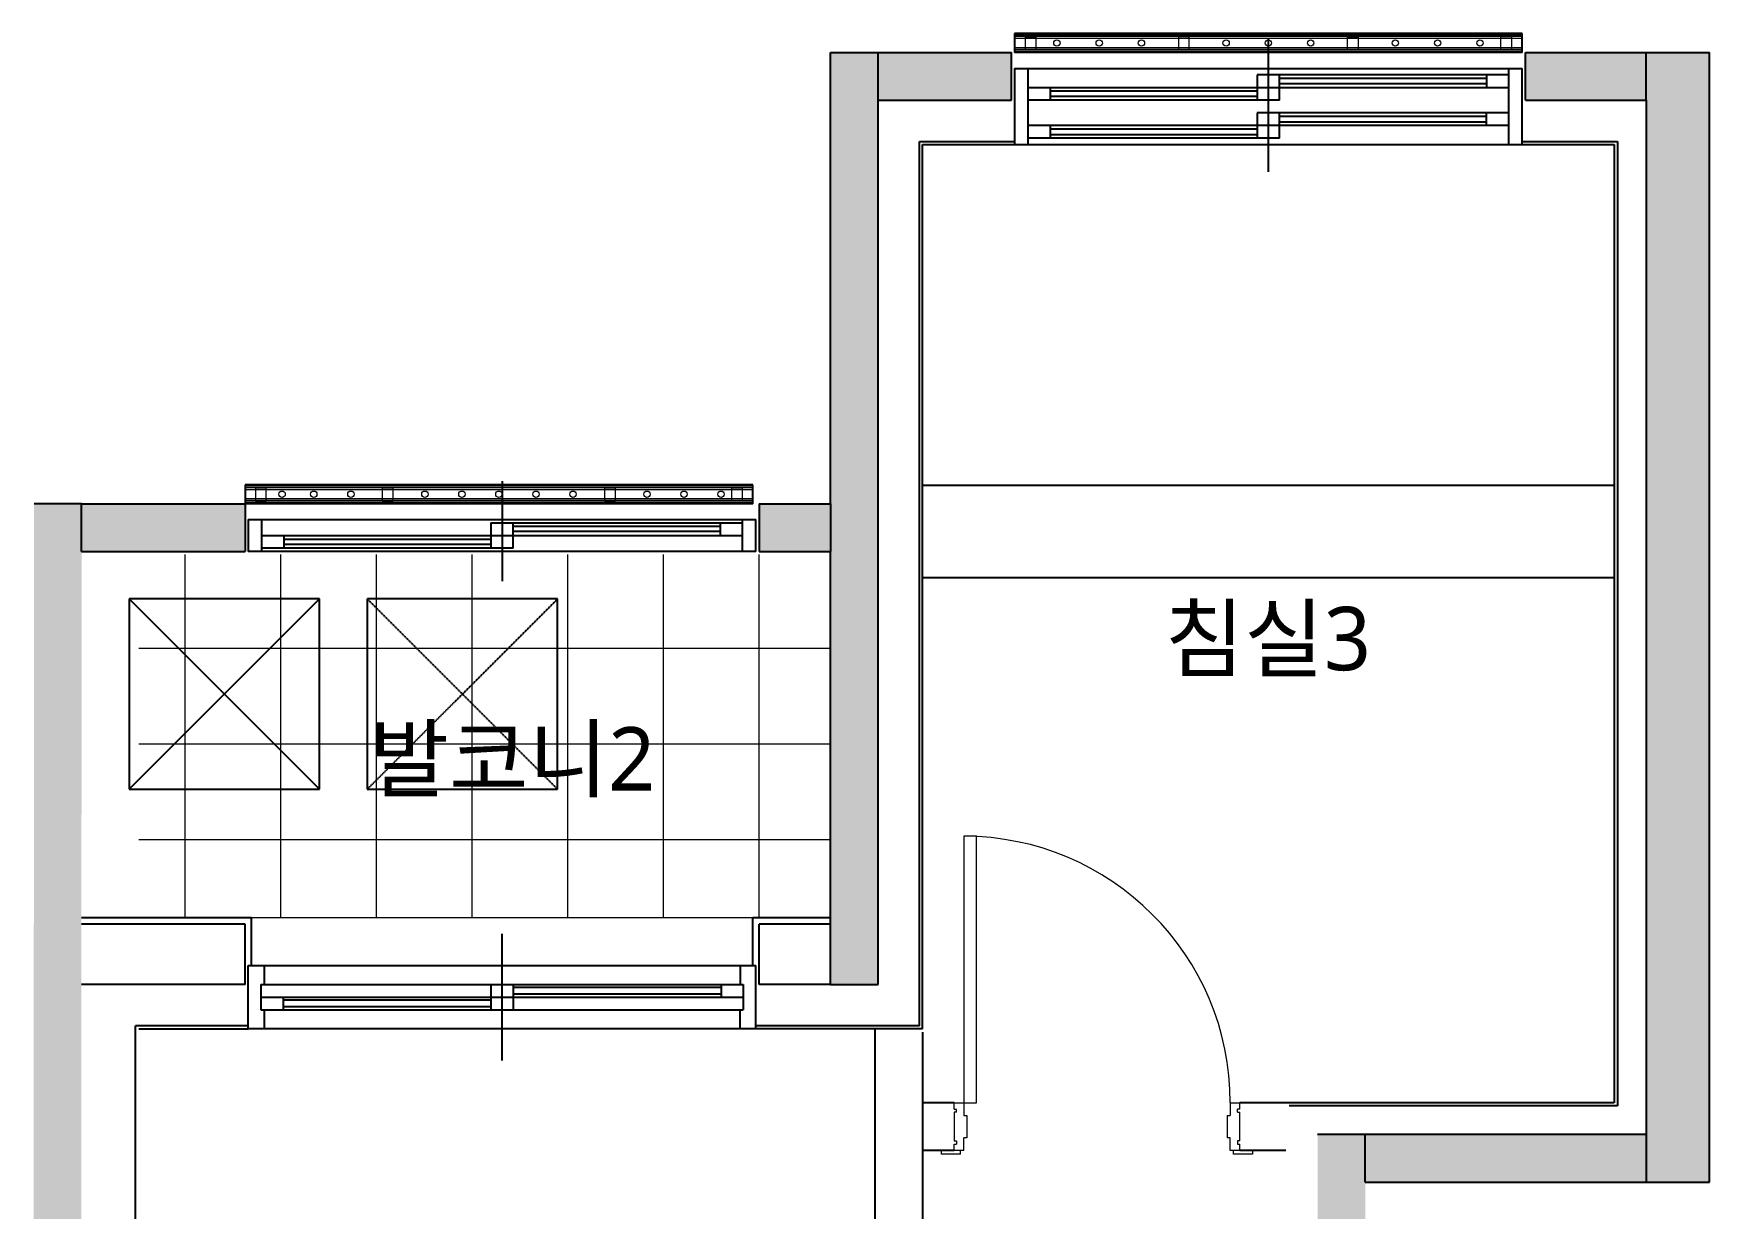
# Model space of a CAD drawing. Header units: inches. Extents: x 5877 to 13759, y 12099 to 29642.
# Drawn here: x 5877 to 11159, y 25939 to 29642 of the extents above; entities that cross this region are included whole.
import ezdxf
from ezdxf.enums import TextEntityAlignment as Align

# ---------------------------------------------------------------- set-up
doc = ezdxf.new("R2010")
doc.units = ezdxf.units.IN
doc.header["$MEASUREMENT"] = 0
doc.linetypes.add('H1', pattern=[0.75, 0.5, -0.25])
doc.linetypes.add('HID', pattern=[2.6, 1.6, -1])
for name, color, linetype in [('A-COL', 2, 'Continuous'), ('A-FIN1', 6, 'Continuous'), ('A-TXT1', 3, 'Continuous'), ('A-WALD', 7, 'Continuous'), ('A-WIN1', 4, 'Continuous'), ('XR-NEW301$0$SEC-WAL-GRN', 3, 'Continuous')]:
    doc.layers.add(name, color=color, linetype=linetype)
for name, color, linetype, lineweight in [('A-DOOR', 31, 'Continuous', 18), ('A-FLOR-HRAL', 11, 'Continuous', 18), ('A-FLOR-PATT', 8, 'Continuous', 18), ('A-GLAZ', 151, 'Continuous', 18)]:
    doc.layers.add(name, color=color, linetype=linetype, lineweight=lineweight)
doc.styles.add('맑은 고딕', font='')
doc.styles.get('맑은 고딕').set_extended_font_data('Malgun Gothic')

msp = doc.modelspace()

# ---------------------------------------------------------------- hatches: boundary and pattern name
at = {"layer": 'A-TXT1', "true_color": 0xf4ee51, "transparency": 33554687}
h = msp.add_hatch(color=41, dxfattribs=at)
h.dxf.hatch_style = 1
h.paths.add_polyline_path([(8388.6, 28160), (8163.6, 28160), (8163.6, 28010), (8388.6, 28010)])
h.paths.add_polyline_path([(8538.6, 29432), (8958.6, 29432), (8958.6, 29582), (8388.6, 29582), (8388.6, 28160), (8388.6, 28010), (8388.6, 26645), (8538.6, 26645)])
h = msp.add_hatch(color=41, dxfattribs=at)
h.dxf.hatch_style = 1
h.paths.add_polyline_path([(10958.6, 29432), (10958.6, 29582), (10578.6, 29582), (10578.6, 29432)])
h.paths.add_polyline_path([(10958.6, 26022), (10958.6, 26172), (9923.6, 26172), (9924, 24638), (10074, 24638), (10073.6, 26022)])
at = {"layer": 'A-TXT1', "true_color": 0xf1eb1f, "transparency": 33554687}
h = msp.add_hatch(color=2, dxfattribs=at)
h.dxf.hatch_style = 1
h.paths.add_polyline_path([(11158.6, 29582), (10958.6, 29582), (10958.6, 29432), (10958.6, 26172), (10958.6, 26022), (11158.6, 26022)])
h = msp.add_hatch(color=2, dxfattribs=at)
h.dxf.hatch_style = 1
h.paths.add_polyline_path([(11158.6, 29582), (10958.6, 29582), (10958.6, 29432), (10958.6, 26172), (10958.6, 26022), (11158.6, 26022)])
h = msp.add_hatch(color=2, dxfattribs=at)
h.dxf.hatch_style = 1
h.paths.add_polyline_path([(10958.6, 26172), (10958.6, 26022), (11158.6, 26022), (11158.6, 29582), (10958.6, 29582), (10958.6, 29432)])
h.paths.add_polyline_path([(11158.6, 24622), (11058.6, 24622), (11058.6, 24472), (11158.6, 24472)])
at = {"layer": 'A-TXT1', "true_color": 0xf4ee51, "transparency": 33554687}
h = msp.add_hatch(color=41, dxfattribs=at)
h.dxf.hatch_style = 1
h.paths.add_polyline_path([(6028.6, 28010), (6028.6, 28010), (6028.6, 28160), (5878.6, 28160), (5877, 24795.6), (6027, 24795.6)])
h.paths.add_polyline_path([(6028.6, 28160), (6028.6, 28010), (6543.6, 28010), (6543.6, 28160)])

# ---------------------------------------------------------------- linework, layer by layer
at = {"color": 0, "ltscale": 0.05}
for p, q in [((8968.6, 29642), (8968.6, 29582)), ((8968.6, 29642), (8968.6, 29642)), ((10568.6, 29642), (8968.6, 29642)), ((10568.6, 29642), (10568.6, 29642)), ((10568.6, 29582), (10568.6, 29642)), ((8968.6, 29627), (8968.6, 29627)), ((8968.6, 29597), (8968.6, 29597)), ((8968.6, 29582), (8968.6, 29582)), ((10568.6, 29582), (8968.6, 29582)), ((10568.6, 29627), (10568.6, 29627)), ((10568.6, 29597), (10568.6, 29597)), ((10568.6, 29582), (10568.6, 29582)), ((6543.6, 28220), (6543.6, 28160)), ((6543.6, 28220), (6543.6, 28220)), ((8143.6, 28220), (6543.6, 28220)), ((6543.6, 28205), (6543.6, 28205)), ((8143.6, 28220), (8143.6, 28220)), ((8143.6, 28160), (8143.6, 28220)), ((8143.6, 28205), (8143.6, 28205)), ((6543.6, 28175), (6543.6, 28175)), ((6543.6, 28160), (6543.6, 28160)), ((8143.6, 28160), (6543.6, 28160)), ((8143.6, 28175), (8143.6, 28175)), ((8143.6, 28160), (8143.6, 28160))]:
    msp.add_line(p, q, dxfattribs=at)
at = {"color": 0}
for p, q in [((6778.6, 27860), (6178.6, 27860)), ((6178.6, 27860), (6178.6, 27260)), ((6178.6, 27260), (6778.6, 27860)), ((6778.6, 27260), (6178.6, 27860)), ((6778.6, 27260), (6778.6, 27860)), ((6178.6, 27260), (6778.6, 27260))]:
    msp.add_line(p, q, dxfattribs=at)
at = {"color": 0, "linetype": 'HID'}
for p, q in [((7528.6, 27860), (6928.6, 27860)), ((6928.6, 27860), (6928.6, 27260)), ((6928.6, 27260), (7528.6, 27860)), ((7528.6, 27260), (6928.6, 27860)), ((7528.6, 27260), (7528.6, 27860)), ((6928.6, 27260), (7528.6, 27260))]:
    msp.add_line(p, q, dxfattribs=at)
at = {"layer": 'A-COL', "color": 0}
for p, q in [((8388.6, 28160), (8388.6, 29582)), ((8388.6, 29582), (8958.6, 29582)), ((8958.6, 29432), (8958.6, 29582)), ((10578.6, 29582), (11158.6, 29582)), ((10578.6, 29432), (10578.6, 29582)), ((8538.6, 26645), (8538.6, 29432)), ((8538.6, 29432), (8958.6, 29432)), ((10578.6, 29432), (10958.6, 29432)), ((10958.6, 29432), (10958.6, 26172)), ((6028.6, 28160), (5878.6, 28160)), ((6028.6, 28160), (6543.6, 28160)), ((6543.6, 28160), (6543.6, 28010)), ((8163.6, 28160), (8388.6, 28160)), ((8163.6, 28160), (8163.6, 28010)), ((6028.6, 28010), (6543.6, 28010)), ((8163.6, 28010), (8388.6, 28010)), ((8388.6, 26645), (8388.6, 28010)), ((8388.6, 26645), (8538.6, 26645)), ((10958.6, 26172), (9923.6, 26172)), ((10073.6, 26022), (11158.6, 26022))]:
    msp.add_line(p, q, dxfattribs=at)
at = {"layer": 'A-DOOR', "color": 0}
for p, q in [((8848.6, 27112), (8808.6, 27112)), ((8808.6, 27112), (8808.6, 26232)), ((8848.6, 26272), (8848.6, 27112)), ((8778.6, 26272), (8848.6, 26272)), ((8778.6, 26252), (8778.6, 26272)), ((8778.6, 26272), (8778.6, 26272)), ((8778.6, 26252), (8785.6, 26252)), ((8778.6, 26252), (8778.6, 26252)), ((8785.6, 26242), (8785.6, 26252)), ((8785.6, 26252), (8785.6, 26252)), ((8808.6, 26272), (8808.6, 26272)), ((9648.6, 26272), (9648.6, 26272)), ((9648.6, 26272), (9648.6, 26232)), ((9648.6, 26272), (9678.6, 26272)), ((9678.6, 26252), (9671.6, 26252)), ((9671.6, 26242), (9671.6, 26252)), ((9671.6, 26252), (9671.6, 26252)), ((9678.6, 26252), (9678.6, 26272)), ((9678.6, 26272), (9678.6, 26272)), ((9678.6, 26252), (9678.6, 26252)), ((8778.6, 26242), (8778.6, 26152)), ((8785.6, 26242), (8778.6, 26242)), ((8778.6, 26242), (8778.6, 26242)), ((8785.6, 26242), (8785.6, 26242)), ((8808.6, 26232), (8818.6, 26232)), ((8808.6, 26232), (8808.6, 26232)), ((8818.6, 26232), (8818.6, 26162)), ((8818.6, 26232), (8818.6, 26232)), ((9638.6, 26232), (9648.6, 26232)), ((9638.6, 26232), (9638.6, 26232)), ((9638.6, 26232), (9638.6, 26162)), ((9648.6, 26232), (9648.6, 26232)), ((9671.6, 26242), (9678.6, 26242)), ((9671.6, 26242), (9671.6, 26242)), ((9678.6, 26152), (9678.6, 26242)), ((9678.6, 26242), (9678.6, 26242)), ((8778.6, 26152), (8785.6, 26152)), ((8778.6, 26152), (8778.6, 26152)), ((8785.6, 26152), (8785.6, 26142)), ((8785.6, 26152), (8785.6, 26152)), ((8818.6, 26162), (8808.6, 26162)), ((8808.6, 26122), (8808.6, 26162)), ((8808.6, 26162), (8808.6, 26162)), ((8818.6, 26162), (8818.6, 26162)), ((9648.6, 26162), (9638.6, 26162)), ((9638.6, 26162), (9638.6, 26162)), ((9648.6, 26122), (9648.6, 26162)), ((9648.6, 26162), (9648.6, 26162)), ((9671.6, 26152), (9671.6, 26142)), ((9678.6, 26152), (9671.6, 26152)), ((9671.6, 26152), (9671.6, 26152)), ((9678.6, 26152), (9678.6, 26152)), ((8738.6, 26110), (8738.6, 26122)), ((8808.6, 26122), (8738.6, 26122)), ((8738.6, 26122), (8738.6, 26122)), ((8798.6, 26110), (8738.6, 26110)), ((8738.6, 26110), (8738.6, 26110)), ((8778.6, 26142), (8785.6, 26142)), ((8778.6, 26122), (8778.6, 26142)), ((8778.6, 26142), (8778.6, 26142)), ((8778.6, 26122), (8778.6, 26122)), ((8785.6, 26142), (8785.6, 26142)), ((8798.6, 26110), (8798.6, 26122)), ((8798.6, 26122), (8798.6, 26122)), ((8798.6, 26110), (8798.6, 26110)), ((8808.6, 26122), (8808.6, 26122)), ((9648.6, 26122), (9648.6, 26122)), ((9718.6, 26122), (9648.6, 26122)), ((9658.6, 26110), (9658.6, 26122)), ((9658.6, 26122), (9658.6, 26122)), ((9718.6, 26110), (9658.6, 26110)), ((9658.6, 26110), (9658.6, 26110)), ((9671.6, 26142), (9671.6, 26142)), ((9671.6, 26142), (9678.6, 26142)), ((9678.6, 26122), (9678.6, 26142)), ((9678.6, 26142), (9678.6, 26142)), ((9678.6, 26122), (9678.6, 26122)), ((9718.6, 26122), (9718.6, 26110)), ((9718.6, 26122), (9718.6, 26122)), ((9718.6, 26110), (9718.6, 26110))]:
    msp.add_line(p, q, dxfattribs=at)
msp.add_arc((8808.6, 26272), 840, 0, 90, dxfattribs=at)
at = {"layer": 'A-FIN1', "color": 0, "ltscale": 200}
for p, q in [((8668.6, 26515), (8668.6, 29302)), ((8668.6, 29302), (8968.6, 29302)), ((8678.6, 26505), (8678.6, 29292)), ((8678.6, 29292), (8968.6, 29292)), ((10568.6, 29302), (10868.6, 29302)), ((10568.6, 29292), (10858.6, 29292)), ((10858.6, 29292), (10858.6, 26272)), ((10868.6, 29302), (10868.6, 26262)), ((6563.6, 26855), (6028.6, 26855)), ((6563.6, 26705), (6563.6, 26855)), ((8388.6, 26855), (8143.6, 26855)), ((8143.6, 26705), (8143.6, 26855)), ((6198.6, 13805), (6198.6, 26515)), ((6553.6, 26515), (6198.6, 26515)), ((8668.6, 26515), (8153.6, 26515)), ((6208.6, 26505), (6553.6, 26505)), ((8678.6, 26505), (8153.6, 26505)), ((10858.6, 26272), (9823.6, 26272)), ((10868.6, 26262), (9833.6, 26262))]:
    msp.add_line(p, q, dxfattribs=at)
at = {"layer": 'A-FLOR-HRAL', "color": 0}
for p, q in [((8968.6, 29642), (10568.6, 29642)), ((10568.6, 29637.2), (8968.6, 29637.2)), ((10568.6, 29632.2), (8968.6, 29632.2)), ((8968.6, 29627), (10568.6, 29627)), ((10568.6, 29597), (8968.6, 29597)), ((10568.6, 29591.7), (8968.6, 29591.7)), ((10568.6, 29586.7), (8968.6, 29586.7)), ((10568.6, 29582), (8968.6, 29582)), ((6543.6, 28220), (8143.6, 28220)), ((8143.6, 28215.2), (6543.6, 28215.2)), ((8143.6, 28210.2), (6543.6, 28210.2)), ((6543.6, 28205), (8143.6, 28205)), ((8143.6, 28175), (6543.6, 28175)), ((8143.6, 28169.7), (6543.6, 28169.7)), ((8143.6, 28164.7), (6543.6, 28164.7)), ((8143.6, 28160), (6543.6, 28160))]:
    msp.add_line(p, q, dxfattribs=at)
at = {"layer": 'A-FLOR-HRAL'}
for p, q in [((9001.6, 29632), (9035.6, 29632)), ((9001.6, 29632), (9001.6, 29632)), ((9001.6, 29632), (9001.6, 29592)), ((9035.6, 29632), (9035.6, 29592)), ((9035.6, 29632), (9035.6, 29632)), ((9519, 29632), (9485, 29632)), ((9485, 29632), (9485, 29632)), ((9485, 29632), (9485, 29592)), ((9519, 29592), (9519, 29632)), ((9519, 29632), (9519, 29632)), ((10018.3, 29632), (10018.3, 29632)), ((10018.3, 29632), (10052.3, 29632)), ((10018.3, 29592), (10018.3, 29632)), ((10052.3, 29592), (10052.3, 29632)), ((10052.3, 29632), (10052.3, 29632)), ((10501.6, 29592), (10501.6, 29632)), ((10501.6, 29632), (10501.6, 29632)), ((10535.6, 29632), (10501.6, 29632)), ((10535.6, 29632), (10535.6, 29632)), ((10535.6, 29592), (10535.6, 29632)), ((9001.6, 29592), (9001.6, 29592)), ((9035.6, 29592), (9001.6, 29592)), ((9035.6, 29592), (9035.6, 29592)), ((9519, 29592), (9485, 29592)), ((9485, 29592), (9485, 29592)), ((9519, 29592), (9519, 29592)), ((10018.3, 29592), (10018.3, 29592)), ((10052.3, 29592), (10018.3, 29592)), ((10052.3, 29592), (10052.3, 29592)), ((10501.6, 29592), (10501.6, 29592)), ((10535.6, 29592), (10501.6, 29592)), ((10535.6, 29592), (10535.6, 29592)), ((6576.6, 28210), (6610.6, 28210)), ((6576.6, 28210), (6576.6, 28170)), ((6576.6, 28210), (6576.6, 28210)), ((6610.6, 28170), (6610.6, 28210)), ((6610.6, 28210), (6610.6, 28210)), ((6976.6, 28170), (6976.6, 28210)), ((6976.6, 28210), (7010.6, 28210)), ((6976.6, 28210), (6976.6, 28210)), ((7010.6, 28170), (7010.6, 28210)), ((7010.6, 28210), (7010.6, 28210)), ((7676.6, 28210), (7710.6, 28210)), ((7676.6, 28210), (7676.6, 28170)), ((7676.6, 28210), (7676.6, 28210)), ((7710.6, 28170), (7710.6, 28210)), ((7710.6, 28210), (7710.6, 28210)), ((8076.6, 28210), (8110.6, 28210)), ((8076.6, 28210), (8076.6, 28170)), ((8076.6, 28210), (8076.6, 28210)), ((8110.6, 28210), (8110.6, 28170)), ((8110.6, 28210), (8110.6, 28210)), ((6576.6, 28170), (6610.6, 28170)), ((6576.6, 28170), (6576.6, 28170)), ((6610.6, 28170), (6610.6, 28170)), ((6976.6, 28170), (7010.6, 28170)), ((6976.6, 28170), (6976.6, 28170)), ((7010.6, 28170), (7010.6, 28170)), ((7676.6, 28170), (7710.6, 28170)), ((7676.6, 28170), (7676.6, 28170)), ((7710.6, 28170), (7710.6, 28170)), ((8110.6, 28170), (8076.6, 28170)), ((8076.6, 28170), (8076.6, 28170)), ((8110.6, 28170), (8110.6, 28170))]:
    msp.add_line(p, q, dxfattribs=at)
for centre in [(9102, 29612), (9235.3, 29612), (9368.6, 29612), (9635.3, 29612), (9768.6, 29612), (9902, 29612), (10168.6, 29612), (10302, 29612), (10435.3, 29612), (6660.3, 28190), (6760.3, 28190), (6877, 28190), (7110.3, 28190), (7227, 28190), (7343.6, 28190), (7460.3, 28190), (7577, 28190), (7810.3, 28190), (7927, 28190), (8043.6, 28190)]:
    msp.add_circle(centre, 10, dxfattribs=at)
at = {"layer": 'A-FLOR-PATT', "color": 0, "linetype": 'Continuous'}
for p, q in [((6354.4, 26855), (6354.4, 28000)), ((6656, 26855), (6656, 28000)), ((6957.6, 26855), (6957.6, 28000)), ((7259.2, 26855), (7259.2, 28000)), ((7560.9, 26855), (7560.9, 28000)), ((7862.5, 26855), (7862.5, 28000)), ((8164.1, 26855), (8164.1, 28000)), ((8388.6, 27703.9), (6208.6, 27703.9)), ((8388.6, 27402.2), (6208.6, 27402.2)), ((8388.6, 27100.6), (6208.6, 27100.6))]:
    msp.add_line(p, q, dxfattribs=at)
at = {"layer": 'A-GLAZ', "color": 0}
msp.add_line((8143.6, 26855), (6563.6, 26855), dxfattribs=at)
at = {"layer": 'A-TXT1', "color": 0}
for p, q in [((8538.6, 29432), (8538.6, 29582)), ((10958.6, 29432), (10958.6, 29582)), ((11158.6, 26022), (11158.6, 29582)), ((6028.6, 28010), (6028.6, 28160)), ((8388.6, 28160), (8388.6, 28010)), ((10073.6, 26022), (10073.6, 26172)), ((10958.6, 26172), (10958.6, 26022))]:
    msp.add_line(p, q, dxfattribs=at)
at = {"layer": 'A-WALD', "color": 0, "linetype": 'H1'}
for p, q in [((10858.6, 28217), (8678.6, 28217)), ((10858.6, 27927), (8678.6, 27927))]:
    msp.add_line(p, q, dxfattribs=at)
at = {"layer": 'A-WALD', "color": 0, "ltscale": 0.05}
for p, q in [((8528.6, 26505), (8528.6, 24185)), ((8678.6, 26495), (8678.6, 24895)), ((8778.6, 26272), (8678.6, 26272)), ((9823.6, 26272), (9678.6, 26272)), ((8778.6, 26122), (8678.6, 26122)), ((9823.6, 26122), (9678.6, 26122))]:
    msp.add_line(p, q, dxfattribs=at)
at = {"layer": 'A-WIN1', "color": 0}
for p, q in [((9768.6, 29205.6), (9768.6, 29627.9)), ((8968.6, 29532), (8968.6, 29532)), ((8968.6, 29532), (10568.6, 29532)), ((8968.6, 29532), (8968.6, 29292)), ((9011.6, 29292), (9011.6, 29532)), ((9011.6, 29532), (9011.6, 29532)), ((10525.6, 29532), (10525.6, 29532)), ((10525.6, 29532), (10525.6, 29292)), ((10568.6, 29532), (10568.6, 29532)), ((10568.6, 29292), (10568.6, 29532)), ((9011.6, 29472), (9011.6, 29472)), ((9011.6, 29472), (10525.6, 29472)), ((9081.6, 29432), (9081.6, 29472)), ((9081.6, 29472), (9081.6, 29472)), ((9733.6, 29512), (9733.6, 29432)), ((9733.6, 29512), (9733.6, 29512)), ((10525.6, 29512), (9733.6, 29512)), ((9733.6, 29472), (9733.6, 29472)), ((9803.6, 29432), (9803.6, 29512)), ((9803.6, 29512), (9803.6, 29512)), ((9803.6, 29500), (9803.6, 29500)), ((10455.6, 29500), (9803.6, 29500)), ((9803.6, 29484), (9803.6, 29484)), ((9803.6, 29484), (10455.6, 29484)), ((9803.6, 29472), (9803.6, 29472)), ((10455.6, 29512), (10455.6, 29512)), ((10455.6, 29512), (10455.6, 29472)), ((10455.6, 29500), (10455.6, 29500)), ((10455.6, 29484), (10455.6, 29484)), ((10455.6, 29472), (10455.6, 29472)), ((10525.6, 29512), (10525.6, 29512)), ((10525.6, 29472), (10525.6, 29472)), ((9803.6, 29432), (9011.6, 29432)), ((9011.6, 29432), (9011.6, 29432)), ((9733.6, 29460), (9081.6, 29460)), ((9081.6, 29460), (9081.6, 29460)), ((9081.6, 29444), (9733.6, 29444)), ((9081.6, 29444), (9081.6, 29444)), ((9081.6, 29432), (9081.6, 29432)), ((9733.6, 29460), (9733.6, 29460)), ((9733.6, 29444), (9733.6, 29444)), ((9733.6, 29432), (9733.6, 29432)), ((9803.6, 29432), (9803.6, 29432)), ((10525.6, 29392), (9733.6, 29392)), ((9733.6, 29392), (9733.6, 29392)), ((9733.6, 29392), (9733.6, 29312)), ((9803.6, 29392), (9803.6, 29392)), ((9803.6, 29312), (9803.6, 29392)), ((10455.6, 29380), (9803.6, 29380)), ((9803.6, 29380), (9803.6, 29380)), ((10455.6, 29352), (10455.6, 29392)), ((10455.6, 29392), (10455.6, 29392)), ((10455.6, 29380), (10455.6, 29380)), ((10525.6, 29392), (10525.6, 29392)), ((10525.6, 29352), (9011.6, 29352)), ((9011.6, 29352), (9011.6, 29352)), ((9081.6, 29312), (9081.6, 29352)), ((9081.6, 29352), (9081.6, 29352)), ((9081.6, 29340), (9081.6, 29340)), ((9733.6, 29340), (9081.6, 29340)), ((9081.6, 29324), (9081.6, 29324)), ((9081.6, 29324), (9733.6, 29324)), ((9733.6, 29352), (9733.6, 29352)), ((9733.6, 29340), (9733.6, 29340)), ((9733.6, 29324), (9733.6, 29324)), ((9803.6, 29364), (9803.6, 29364)), ((9803.6, 29364), (10455.6, 29364)), ((9803.6, 29352), (9803.6, 29352)), ((10455.6, 29364), (10455.6, 29364)), ((10455.6, 29352), (10455.6, 29352)), ((10525.6, 29352), (10525.6, 29352)), ((8968.6, 29292), (8968.6, 29292)), ((8968.6, 29292), (10568.6, 29292)), ((9803.6, 29312), (9011.6, 29312)), ((9011.6, 29312), (9011.6, 29312)), ((9011.6, 29292), (9011.6, 29292)), ((9081.6, 29312), (9081.6, 29312)), ((9733.6, 29312), (9733.6, 29312)), ((9803.6, 29312), (9803.6, 29312)), ((10525.6, 29292), (10525.6, 29292)), ((10568.6, 29292), (10568.6, 29292)), ((7353.6, 28231), (7353.6, 27916.2)), ((6553.6, 28110), (6553.6, 28010)), ((6553.6, 28110), (6553.6, 28110)), ((6553.6, 28110), (8153.6, 28110)), ((6596.6, 28010), (6596.6, 28110)), ((6596.6, 28110), (6596.6, 28110)), ((7318.6, 28100), (7318.6, 28100)), ((7318.6, 28100), (8110.6, 28100)), ((7318.6, 28100), (7318.6, 28020)), ((7388.6, 28100), (7388.6, 28100)), ((7388.6, 28020), (7388.6, 28100)), ((8040.6, 28100), (8040.6, 28060)), ((8040.6, 28100), (8040.6, 28100)), ((8110.6, 28110), (8110.6, 28010)), ((8110.6, 28110), (8110.6, 28110)), ((8110.6, 28100), (8110.6, 28100)), ((8153.6, 28010), (8153.6, 28110)), ((8153.6, 28110), (8153.6, 28110)), ((6596.6, 28060), (6596.6, 28060)), ((6596.6, 28060), (8110.6, 28060)), ((6666.6, 28020), (6666.6, 28060)), ((6666.6, 28060), (6666.6, 28060)), ((6666.6, 28048), (7318.6, 28048)), ((6666.6, 28048), (6666.6, 28048)), ((7318.6, 28060), (7318.6, 28060)), ((7318.6, 28048), (7318.6, 28048)), ((8040.6, 28088), (7388.6, 28088)), ((7388.6, 28088), (7388.6, 28088)), ((8040.6, 28072), (7388.6, 28072)), ((7388.6, 28072), (7388.6, 28072)), ((7388.6, 28060), (7388.6, 28060)), ((8040.6, 28088), (8040.6, 28088)), ((8040.6, 28072), (8040.6, 28072)), ((8040.6, 28060), (8040.6, 28060)), ((8110.6, 28060), (8110.6, 28060)), ((8153.6, 28010), (6553.6, 28010)), ((6553.6, 28010), (6553.6, 28010)), ((7388.6, 28020), (6596.6, 28020)), ((6596.6, 28020), (6596.6, 28020)), ((6596.6, 28010), (6596.6, 28010)), ((7318.6, 28032), (6666.6, 28032)), ((6666.6, 28032), (6666.6, 28032)), ((6666.6, 28020), (6666.6, 28020)), ((7318.6, 28032), (7318.6, 28032)), ((7318.6, 28020), (7318.6, 28020)), ((7388.6, 28020), (7388.6, 28020)), ((8110.6, 28010), (8110.6, 28010)), ((8153.6, 28010), (8153.6, 28010)), ((7353.6, 26405), (7353.6, 26805)), ((6553.6, 26505), (6553.6, 26705)), ((6553.6, 26705), (6553.6, 26705)), ((6553.6, 26705), (8153.6, 26705)), ((6603.6, 26705), (6603.6, 26645)), ((6603.6, 26705), (6603.6, 26705)), ((8103.6, 26705), (8103.6, 26705)), ((8103.6, 26705), (8103.6, 26645)), ((8153.6, 26505), (8153.6, 26705)), ((8153.6, 26705), (8153.6, 26705)), ((6593.6, 26645), (8113.6, 26645)), ((6593.6, 26645), (6593.6, 26645)), ((6593.6, 26645), (6593.6, 26565)), ((6603.6, 26645), (6603.6, 26645)), ((7318.6, 26645), (7318.6, 26565)), ((7318.6, 26645), (7318.6, 26645)), ((7388.6, 26645), (7388.6, 26565)), ((7388.6, 26645), (7388.6, 26645)), ((7388.6, 26636), (8043.6, 26636)), ((7388.6, 26636), (7388.6, 26636)), ((8043.6, 26645), (8043.6, 26645)), ((8043.6, 26645), (8043.6, 26605)), ((8043.6, 26636), (8043.6, 26636)), ((8103.6, 26645), (8103.6, 26645)), ((8113.6, 26645), (8113.6, 26645)), ((8113.6, 26645), (8113.6, 26565)), ((6593.6, 26605), (6593.6, 26605)), ((6593.6, 26605), (8113.6, 26605)), ((6663.6, 26605), (6663.6, 26565)), ((6663.6, 26605), (6663.6, 26605)), ((6663.6, 26596), (6663.6, 26596)), ((6663.6, 26596), (7318.6, 26596)), ((7318.6, 26574), (6663.6, 26574)), ((6663.6, 26574), (6663.6, 26574)), ((7318.6, 26605), (7318.6, 26605)), ((7318.6, 26596), (7318.6, 26596)), ((7318.6, 26574), (7318.6, 26574)), ((7388.6, 26614), (7388.6, 26614)), ((8043.6, 26614), (7388.6, 26614)), ((7388.6, 26605), (7388.6, 26605)), ((8043.6, 26614), (8043.6, 26614)), ((8043.6, 26605), (8043.6, 26605)), ((8113.6, 26605), (8113.6, 26605)), ((6593.6, 26565), (6593.6, 26565)), ((6593.6, 26565), (8113.6, 26565)), ((6603.6, 26565), (6603.6, 26505)), ((6603.6, 26565), (6603.6, 26565)), ((6663.6, 26565), (6663.6, 26565)), ((7318.6, 26565), (7318.6, 26565)), ((7388.6, 26565), (7388.6, 26565)), ((8103.6, 26565), (8103.6, 26565)), ((8103.6, 26505), (8103.6, 26565)), ((8113.6, 26565), (8113.6, 26565)), ((6553.6, 26505), (6553.6, 26505)), ((8153.6, 26505), (6553.6, 26505)), ((6603.6, 26505), (6603.6, 26505)), ((8103.6, 26505), (8103.6, 26505)), ((8153.6, 26505), (8153.6, 26505))]:
    msp.add_line(p, q, dxfattribs=at)
at = {"layer": 'XR-NEW301$0$SEC-WAL-GRN', "color": 0}
for p, q in [((6543.6, 26835), (6028.6, 26835)), ((6543.6, 26645), (6543.6, 26835)), ((8163.6, 26645), (8163.6, 26835)), ((8388.6, 26835), (8163.6, 26835)), ((6543.6, 26645), (6028.6, 26645)), ((8388.6, 26645), (8163.6, 26645))]:
    msp.add_line(p, q, dxfattribs=at)

# ---------------------------------------------------------------- texts
at = {"layer": 'A-TXT1', "color": 0, "ltscale": 20, "style": '맑은 고딕'}
for s, p in [('침실3', (9766.8, 27735.1)), ('발코니2', (7385.9, 27356))]:
    msp.add_text(s, height=200, rotation=360, dxfattribs=at).set_placement(p, align=Align.MIDDLE_CENTER)

doc.saveas('drawing.dxf')
